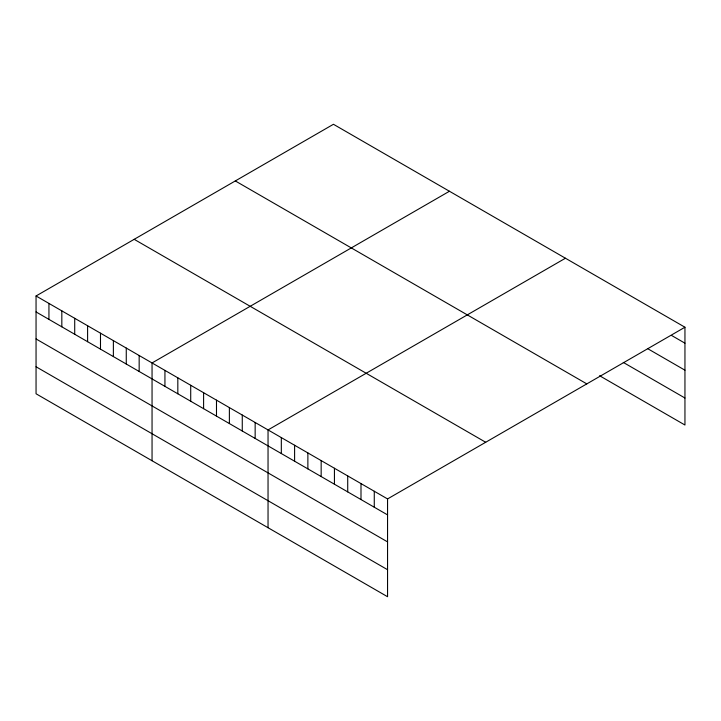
<?xml version="1.0" encoding="UTF-8"?>
<svg xmlns="http://www.w3.org/2000/svg" width="721" height="721" viewBox="0 0 721 721"><rect width="100%" height="100%" fill="white"/><g stroke="black" fill="none" stroke-linecap="round" stroke-linejoin="round"><path stroke-width="1.08" d="M36.05 295.98L387.556 498.923L387.556 596.718L36.05 393.774L36.05 295.98L333.444 124.282L684.95 327.226L684.95 425.02L599.584 375.731M449.444 191.254L152.05 362.951L152.05 460.746M565.435 258.226L268.041 429.923L268.041 527.718M387.556 498.923L684.95 327.226M671.675 335.517L684.95 343.178M647.963 348.829L684.95 370.188M623.295 362.42L684.95 398.01M235.307 180.944L586.813 383.887M134.187 239.327L485.693 442.261M36.05 311.941L387.556 514.884M36.05 338.951L387.556 541.886M36.05 366.773L387.556 569.707M374.271 491.253L374.271 507.214M360.996 483.593L360.996 499.554M347.72 475.923L347.72 491.884M334.436 468.253L334.436 484.215M321.16 460.593L321.16 476.554M307.876 452.923L307.876 468.884M294.601 445.254L294.601 461.215M281.325 437.593L281.325 453.554M255.153 422.479L255.153 438.44M242.265 415.044L242.265 431.005M229.377 407.599L229.377 423.56M216.489 400.155L216.489 416.116M203.601 392.72L203.601 408.681M190.714 385.275L190.714 401.236M177.826 377.84L177.826 393.792M164.938 370.396L164.938 386.357M139.162 355.516L139.162 371.477M126.265 348.072L126.265 364.033M113.377 340.627L113.377 356.589M100.489 333.192L100.489 349.153M87.602 325.748L87.602 341.709M74.714 318.303L74.714 334.265M61.826 310.868L61.826 326.829M48.938 303.424L48.938 319.385"/></g></svg>
